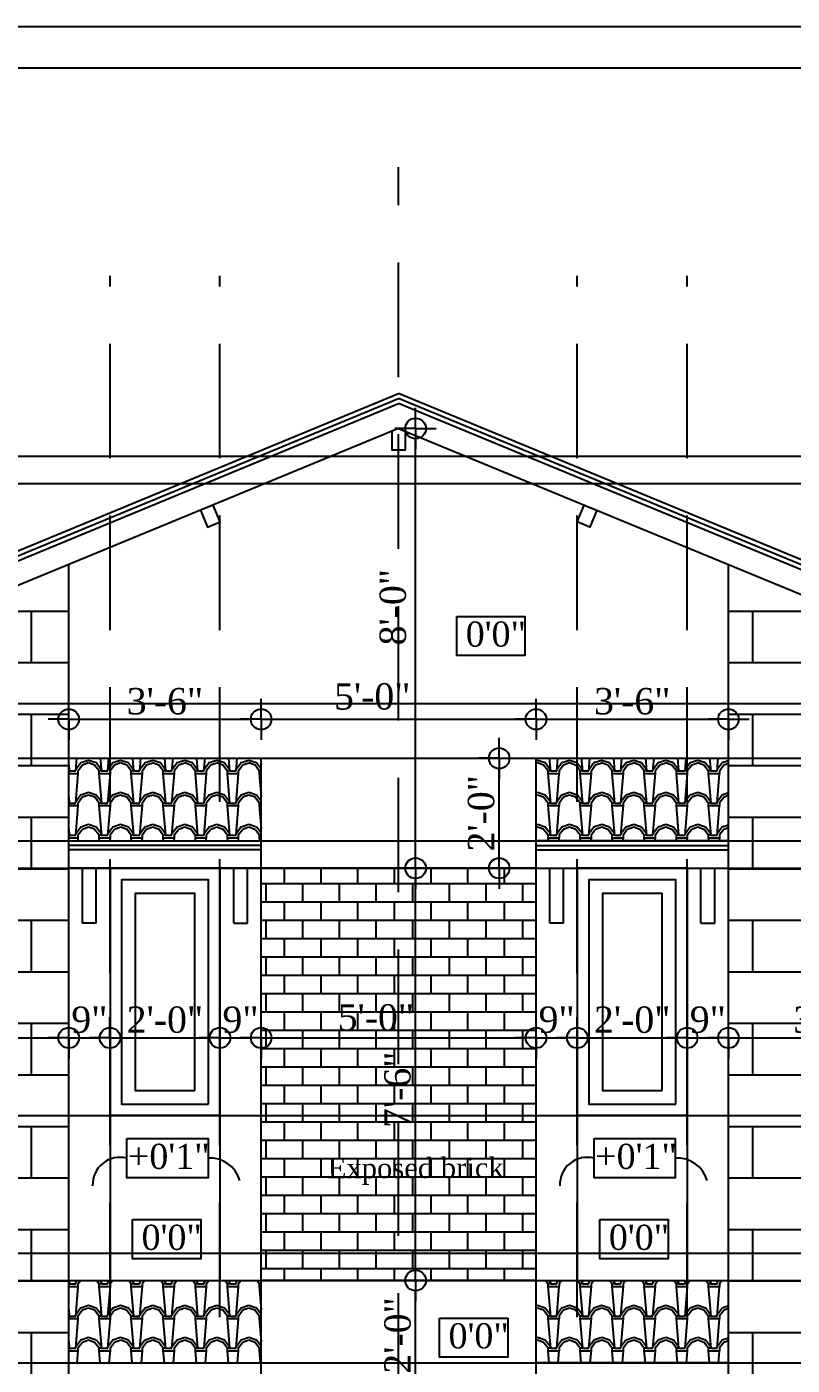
# Model space of a CAD drawing. Extents: x -4781 to 3971, y -2954 to -1072.
# Drawn here: x -1444.6 to -1277.5, y -1364.2 to -1072 of the extents above; entities that cross this region are included whole.
import ezdxf

# ---------------------------------------------------------------- set-up
doc = ezdxf.new("R2010")
doc.units = 0
doc.header["$LTSCALE"] = 20
doc.header["$MEASUREMENT"] = 0
doc.header["$PDMODE"] = 34
doc.linetypes.add('HIDDEN', pattern=[0.375, 0.25, -0.125])
doc.layers.get('0').update_dxf_attribs({"linetype": 'CONTINUOUS'})
doc.layers.get('DEFPOINTS').update_dxf_attribs({"linetype": 'CONTINUOUS'})
for name, color, linetype in [('border', 230, 'CONTINUOUS'), ('DIMLINE', 254, 'CONTINUOUS'), ('levels', 2, 'CONTINUOUS'), ('Stone', 8, 'CONTINUOUS'), ('TEXTS', 2, 'CONTINUOUS'), ('tile', 22, 'CONTINUOUS'), ('wall', 13, 'CONTINUOUS'), ('WINDOW', 4, 'CONTINUOUS'), ('WOOD', 7, 'CONTINUOUS')]:
    doc.layers.add(name, color=color, linetype=linetype)
doc.layers.add('correct', color=230, linetype='CONTINUOUS', plot=False)
doc.layers.add('guide', color=211, linetype='CONTINUOUS', plot=False)
doc.styles.add('DIMTEXT', font='times_1.ttf')
doc.styles.add('STYLE1', font='times_1.ttf')
doc.styles.add('style5', font='times_1.ttf')
doc.dimstyles.new('ARCH_48_0', dxfattribs={"dimtxt": 5.75, "dimasz": 2.25, "dimexe": 0.25, "dimexo": 0, "dimgap": 1, "dimtad": 1, "dimzin": 3, "dimdsep": 46, "dimlunit": 4, "dimtxsty": 'DIMTEXT', "dimblk": 'BLK', "dimcen": 0, "dimdle": 0.09375, "dimse1": 1, "dimse2": 1, "dimclrd": 254, "dimclrt": 3, "dimadec": 1, "dimazin": 0, "dimtfac": 1, "dimtix": 1, "dimtmove": 2, "dimatfit": 3, "dimldrblk": 'NONE', "dimfxl": 0.25, "dimtvp": 1.4625, "dimtolj": 1, "dimtzin": 15, "dimarcsym": 0})
pattern_1 = [(0, (-532.312, -1627.068), (0, 11.25), []), (90, (-532.312, -1627.068), (-22.5, 1e-15), [11.25, -11.25]), (90, (-521.062, -1627.068), (-22.5, 1e-15), [-11.25, 11.25])]
pattern_2 = [(274.9697, (-525.87195, -1620.06777), (-6.99993915, 84.00000736), [6.464304, -155.143247]), (180, (-525.312, -1626.508), (-7, -7), [0.56, -6.44]), (0, (-532.312, -1627.068), (7, 7), [1.96, -5.04]), (90, (-530.352, -1627.068), (-7, 7), [0.7, -6.3]), (270, (-525.872, -1626.368), (7, -7), [0.7, -6.3]), (0, (-525.872, -1627.068), (7, 7), [0.56, -6.44]), (0, (-532.312, -1626.508), (7, 7), [1.4, -5.6]), (85.0303, (-530.91195, -1626.50777), (6.99993915, 84.00000736), [6.464304, -155.143247]), (52.6961, (-530.91195, -1626.15777), (-90.99990123, -119.00007519), [1.848056, -182.95725]), (18.4349, (-529.792, -1624.6878), (14.000003, 6.999989), [1.770874, -20.365065]), (341.5651, (-528.112, -1624.1278), (-14.000003, 6.999989), [1.770874, -20.365065]), (307.3039, (-526.43195, -1624.68777), (90.99990123, -119.00007519), [1.848056, -182.95725]), (20.2249, (-529.44195, -1625.17777), (-76.99998085, -28.00005835), [1.417395, -140.321804]), (339.7751, (-528.11195, -1624.68777), (76.99998085, -28.00005835), [1.417395, -140.321804]), (307.4054, (-526.78195, -1625.17777), (70.00006967, -90.99994725), [1.498063, -148.308475]), (52.5946, (-530.35195, -1626.36777), (-70.00006967, -90.99994725), [1.498063, -148.308475])]

# ---------------------------------------------------------------- blocks, each defined once
blk = doc.blocks.new('BLK')
for q in [(0, 2), (-2, 0), (2, 0), (0, -2)]:
    blk.add_line((0, 0), q)
blk.add_circle((0, 0), 1)
blk = doc.blocks.new('*D564')
at = {"layer": 'DEFPOINTS', "color": 0, "lineweight": -2, "transparency": 16777216}
for p in [(-1480.4, -1292.73), (-1435.4, -1292.73), (-1435.4, -1292.73)]:
    blk.add_point(p, dxfattribs=at)
at = {"layer": 'DIMLINE', "color": 254, "lineweight": -2, "transparency": 16777216}
blk.add_line((-1478.15, -1292.73), (-1437.65, -1292.73), dxfattribs=at)
at = {"layer": 'DIMLINE', "color": 254, "lineweight": -2, "transparency": 16777216, "xscale": 2.25, "yscale": 2.25, "zscale": 2.25, "rotation": 180}
blk.add_blockref('BLK', (-1480.4, -1292.73), dxfattribs=at)
at = {"layer": 'DIMLINE', "color": 254, "lineweight": -2, "transparency": 16777216, "xscale": 2.25, "yscale": 2.25, "zscale": 2.25}
blk.add_blockref('BLK', (-1435.4, -1292.73), dxfattribs=at)
at = {"layer": 'DIMLINE', "color": 3, "lineweight": -2, "transparency": 16777216, "insert": (-1457.9, -1288.8), "char_height": 5.75, "attachment_point": 5, "style": 'DIMTEXT'}
blk.add_mtext('\\A1;3\'-9"', dxfattribs=at)
blk = doc.blocks.new('_None')
blk = doc.blocks.new('*D565')
at = {"layer": 'DEFPOINTS', "color": 0, "lineweight": -2, "transparency": 16777216}
for p in [(-1426.4, -1292.73), (-1435.4, -1306.36), (-1426.4, -1306.36)]:
    blk.add_point(p, dxfattribs=at)
at = {"layer": 'DIMLINE', "color": 254, "lineweight": -2, "transparency": 16777216}
blk.add_line((-1433.15, -1292.73), (-1428.65, -1292.73), dxfattribs=at)
at = {"layer": 'DIMLINE', "color": 254, "lineweight": -2, "transparency": 16777216, "xscale": 2.25, "yscale": 2.25, "zscale": 2.25, "rotation": 180}
blk.add_blockref('BLK', (-1435.4, -1292.73), dxfattribs=at)
at = {"layer": 'DIMLINE', "color": 254, "lineweight": -2, "transparency": 16777216, "xscale": 2.25, "yscale": 2.25, "zscale": 2.25}
blk.add_blockref('BLK', (-1426.4, -1292.73), dxfattribs=at)
at = {"layer": 'DIMLINE', "color": 3, "lineweight": -2, "transparency": 16777216, "insert": (-1430.9, -1288.8), "char_height": 5.75, "attachment_point": 5, "style": 'DIMTEXT'}
blk.add_mtext('\\A1;9"', dxfattribs=at)
blk = doc.blocks.new('*D566')
at = {"layer": 'DEFPOINTS', "color": 0, "lineweight": -2, "transparency": 16777216}
for p in [(-1402.4, -1292.73), (-1426.4, -1303.29), (-1402.4, -1303.29)]:
    blk.add_point(p, dxfattribs=at)
at = {"layer": 'DIMLINE', "color": 254, "lineweight": -2, "transparency": 16777216}
blk.add_line((-1424.15, -1292.73), (-1404.65, -1292.73), dxfattribs=at)
at = {"layer": 'DIMLINE', "color": 254, "lineweight": -2, "transparency": 16777216, "xscale": 2.25, "yscale": 2.25, "zscale": 2.25, "rotation": 180}
blk.add_blockref('BLK', (-1426.4, -1292.73), dxfattribs=at)
at = {"layer": 'DIMLINE', "color": 254, "lineweight": -2, "transparency": 16777216, "xscale": 2.25, "yscale": 2.25, "zscale": 2.25}
blk.add_blockref('BLK', (-1402.4, -1292.73), dxfattribs=at)
at = {"layer": 'DIMLINE', "color": 3, "lineweight": -2, "transparency": 16777216, "insert": (-1414.4, -1288.8), "char_height": 5.75, "attachment_point": 5, "style": 'DIMTEXT'}
blk.add_mtext('\\A1;2\'-0"', dxfattribs=at)
blk = doc.blocks.new('*D567')
at = {"layer": 'DEFPOINTS', "color": 0, "lineweight": -2, "transparency": 16777216}
for p in [(-1393.4, -1292.73), (-1402.4, -1299.92), (-1393.4, -1299.92)]:
    blk.add_point(p, dxfattribs=at)
at = {"layer": 'DIMLINE', "color": 254, "lineweight": -2, "transparency": 16777216}
blk.add_line((-1400.15, -1292.73), (-1395.65, -1292.73), dxfattribs=at)
at = {"layer": 'DIMLINE', "color": 254, "lineweight": -2, "transparency": 16777216, "xscale": 2.25, "yscale": 2.25, "zscale": 2.25, "rotation": 180}
blk.add_blockref('BLK', (-1402.4, -1292.73), dxfattribs=at)
at = {"layer": 'DIMLINE', "color": 254, "lineweight": -2, "transparency": 16777216, "xscale": 2.25, "yscale": 2.25, "zscale": 2.25}
blk.add_blockref('BLK', (-1393.4, -1292.73), dxfattribs=at)
at = {"layer": 'DIMLINE', "color": 3, "lineweight": -2, "transparency": 16777216, "insert": (-1397.9, -1288.8), "char_height": 5.75, "attachment_point": 5, "style": 'DIMTEXT'}
blk.add_mtext('\\A1;9"', dxfattribs=at)
blk = doc.blocks.new('*D568')
at = {"layer": 'DEFPOINTS', "color": 0, "lineweight": -2, "transparency": 16777216}
for p in [(-1333.4, -1292.73), (-1393.4, -1299.92), (-1333.4, -1299.92)]:
    blk.add_point(p, dxfattribs=at)
at = {"layer": 'DIMLINE', "color": 254, "lineweight": -2, "transparency": 16777216}
blk.add_line((-1391.15, -1292.73), (-1335.65, -1292.73), dxfattribs=at)
at = {"layer": 'DIMLINE', "color": 254, "lineweight": -2, "transparency": 16777216, "xscale": 2.25, "yscale": 2.25, "zscale": 2.25, "rotation": 180}
blk.add_blockref('BLK', (-1393.4, -1292.73), dxfattribs=at)
at = {"layer": 'DIMLINE', "color": 254, "lineweight": -2, "transparency": 16777216, "xscale": 2.25, "yscale": 2.25, "zscale": 2.25}
blk.add_blockref('BLK', (-1333.4, -1292.73), dxfattribs=at)
at = {"layer": 'DIMLINE', "color": 3, "lineweight": -2, "transparency": 16777216, "insert": (-1368.36, -1288.31), "char_height": 5.75, "attachment_point": 5, "style": 'DIMTEXT'}
blk.add_mtext('\\A1;5\'-0"', dxfattribs=at)
blk = doc.blocks.new('*D569')
at = {"layer": 'DEFPOINTS', "color": 0, "lineweight": -2, "transparency": 16777216}
for p in [(-1324.4, -1292.73), (-1333.4, -1297.23), (-1324.4, -1297.23)]:
    blk.add_point(p, dxfattribs=at)
at = {"layer": 'DIMLINE', "color": 254, "lineweight": -2, "transparency": 16777216}
blk.add_line((-1331.15, -1292.73), (-1326.65, -1292.73), dxfattribs=at)
at = {"layer": 'DIMLINE', "color": 254, "lineweight": -2, "transparency": 16777216, "xscale": 2.25, "yscale": 2.25, "zscale": 2.25, "rotation": 180}
blk.add_blockref('BLK', (-1333.4, -1292.73), dxfattribs=at)
at = {"layer": 'DIMLINE', "color": 254, "lineweight": -2, "transparency": 16777216, "xscale": 2.25, "yscale": 2.25, "zscale": 2.25}
blk.add_blockref('BLK', (-1324.4, -1292.73), dxfattribs=at)
at = {"layer": 'DIMLINE', "color": 3, "lineweight": -2, "transparency": 16777216, "insert": (-1328.9, -1288.8), "char_height": 5.75, "attachment_point": 5, "style": 'DIMTEXT'}
blk.add_mtext('\\A1;9"', dxfattribs=at)
blk = doc.blocks.new('*D570')
at = {"layer": 'DEFPOINTS', "color": 0, "lineweight": -2, "transparency": 16777216}
for p in [(-1300.4, -1292.73), (-1324.4, -1303.03), (-1300.4, -1303.03)]:
    blk.add_point(p, dxfattribs=at)
at = {"layer": 'DIMLINE', "color": 254, "lineweight": -2, "transparency": 16777216}
blk.add_line((-1322.15, -1292.73), (-1302.65, -1292.73), dxfattribs=at)
at = {"layer": 'DIMLINE', "color": 254, "lineweight": -2, "transparency": 16777216, "xscale": 2.25, "yscale": 2.25, "zscale": 2.25, "rotation": 180}
blk.add_blockref('BLK', (-1324.4, -1292.73), dxfattribs=at)
at = {"layer": 'DIMLINE', "color": 254, "lineweight": -2, "transparency": 16777216, "xscale": 2.25, "yscale": 2.25, "zscale": 2.25}
blk.add_blockref('BLK', (-1300.4, -1292.73), dxfattribs=at)
at = {"layer": 'DIMLINE', "color": 3, "lineweight": -2, "transparency": 16777216, "insert": (-1312.4, -1288.8), "char_height": 5.75, "attachment_point": 5, "style": 'DIMTEXT'}
blk.add_mtext('\\A1;2\'-0"', dxfattribs=at)
blk = doc.blocks.new('*D571')
at = {"layer": 'DEFPOINTS', "color": 0, "lineweight": -2, "transparency": 16777216}
for p in [(-1291.4, -1292.73), (-1300.4, -1303.03), (-1291.4, -1304.65)]:
    blk.add_point(p, dxfattribs=at)
at = {"layer": 'DIMLINE', "color": 254, "lineweight": -2, "transparency": 16777216}
blk.add_line((-1298.15, -1292.73), (-1293.65, -1292.73), dxfattribs=at)
at = {"layer": 'DIMLINE', "color": 254, "lineweight": -2, "transparency": 16777216, "xscale": 2.25, "yscale": 2.25, "zscale": 2.25, "rotation": 180}
blk.add_blockref('BLK', (-1300.4, -1292.73), dxfattribs=at)
at = {"layer": 'DIMLINE', "color": 254, "lineweight": -2, "transparency": 16777216, "xscale": 2.25, "yscale": 2.25, "zscale": 2.25}
blk.add_blockref('BLK', (-1291.4, -1292.73), dxfattribs=at)
at = {"layer": 'DIMLINE', "color": 3, "lineweight": -2, "transparency": 16777216, "insert": (-1295.9, -1288.8), "char_height": 5.75, "attachment_point": 5, "style": 'DIMTEXT'}
blk.add_mtext('\\A1;9"', dxfattribs=at)
blk = doc.blocks.new('*D572')
at = {"layer": 'DEFPOINTS', "color": 0, "lineweight": -2, "transparency": 16777216}
for p in [(-1246.4, -1292.73), (-1291.4, -1304.65), (-1246.4, -1304.65)]:
    blk.add_point(p, dxfattribs=at)
at = {"layer": 'DIMLINE', "color": 254, "lineweight": -2, "transparency": 16777216}
blk.add_line((-1289.15, -1292.73), (-1248.65, -1292.73), dxfattribs=at)
at = {"layer": 'DIMLINE', "color": 254, "lineweight": -2, "transparency": 16777216, "xscale": 2.25, "yscale": 2.25, "zscale": 2.25, "rotation": 180}
blk.add_blockref('BLK', (-1291.4, -1292.73), dxfattribs=at)
at = {"layer": 'DIMLINE', "color": 254, "lineweight": -2, "transparency": 16777216, "xscale": 2.25, "yscale": 2.25, "zscale": 2.25}
blk.add_blockref('BLK', (-1246.4, -1292.73), dxfattribs=at)
at = {"layer": 'DIMLINE', "color": 3, "lineweight": -2, "transparency": 16777216, "insert": (-1268.9, -1288.8), "char_height": 5.75, "attachment_point": 5, "style": 'DIMTEXT'}
blk.add_mtext('\\A1;3\'-9"', dxfattribs=at)
blk = doc.blocks.new('*D610')
at = {"layer": 'DEFPOINTS', "color": 0, "lineweight": -2, "transparency": 16777216}
for p in [(-1359.69, -1345.7), (-1343.22, -1345.7), (-1346.09, -1369.7)]:
    blk.add_point(p, dxfattribs=at)
at = {"layer": 'DIMLINE', "color": 254, "lineweight": -2, "transparency": 16777216}
blk.add_line((-1359.69, -1367.45), (-1359.69, -1347.95), dxfattribs=at)
at = {"layer": 'DIMLINE', "color": 254, "lineweight": -2, "transparency": 16777216, "xscale": 2.25, "yscale": 2.25, "zscale": 2.25}
for p, rotation in [((-1359.69, -1345.7), 90), ((-1359.69, -1369.7), 270)]:
    blk.add_blockref('BLK', p, dxfattribs=dict(at, rotation=rotation))
at = {"layer": 'DIMLINE', "color": 3, "lineweight": -2, "transparency": 16777216, "insert": (-1363.61, -1357.7), "char_height": 5.75, "attachment_point": 5, "rotation": 90, "style": 'DIMTEXT'}
blk.add_mtext('\\A1;2\'-0"', dxfattribs=at)
blk = doc.blocks.new('*D611')
at = {"layer": 'DEFPOINTS', "color": 0, "lineweight": -2, "transparency": 16777216}
for p in [(-1359.69, -1255.7), (-1343.22, -1255.7), (-1343.22, -1345.7)]:
    blk.add_point(p, dxfattribs=at)
at = {"layer": 'DIMLINE', "color": 254, "lineweight": -2, "transparency": 16777216}
blk.add_line((-1359.69, -1343.45), (-1359.69, -1257.95), dxfattribs=at)
at = {"layer": 'DIMLINE', "color": 254, "lineweight": -2, "transparency": 16777216, "xscale": 2.25, "yscale": 2.25, "zscale": 2.25}
for p, rotation in [((-1359.69, -1255.7), 90), ((-1359.69, -1345.7), 270)]:
    blk.add_blockref('BLK', p, dxfattribs=dict(at, rotation=rotation))
at = {"layer": 'DIMLINE', "color": 3, "lineweight": -2, "transparency": 16777216, "insert": (-1363.62, -1304.07), "char_height": 5.75, "attachment_point": 5, "rotation": 90, "style": 'DIMTEXT'}
blk.add_mtext('\\A1;7\'-6"', dxfattribs=at)
blk = doc.blocks.new('*D612')
at = {"layer": 'DEFPOINTS', "color": 0, "lineweight": -2, "transparency": 16777216}
for p in [(-1341.44, -1231.7), (-1333.4, -1231.7), (-1343.22, -1255.7)]:
    blk.add_point(p, dxfattribs=at)
at = {"layer": 'DIMLINE', "color": 254, "lineweight": -2, "transparency": 16777216}
blk.add_line((-1341.44, -1253.45), (-1341.44, -1233.95), dxfattribs=at)
at = {"layer": 'DIMLINE', "color": 254, "lineweight": -2, "transparency": 16777216, "xscale": 2.25, "yscale": 2.25, "zscale": 2.25}
for p, rotation in [((-1341.44, -1231.7), 90), ((-1341.44, -1255.7), 270)]:
    blk.add_blockref('BLK', p, dxfattribs=dict(at, rotation=rotation))
at = {"layer": 'DIMLINE', "color": 3, "lineweight": -2, "transparency": 16777216, "insert": (-1345.36, -1243.7), "char_height": 5.75, "attachment_point": 5, "rotation": 90, "style": 'DIMTEXT'}
blk.add_mtext('\\A1;2\'-0"', dxfattribs=at)
blk = doc.blocks.new('*D613')
at = {"layer": 'DEFPOINTS', "color": 0, "lineweight": -2, "transparency": 16777216}
for p in [(-1363.4, -1159.7), (-1359.69, -1159.7), (-1349.96, -1255.7)]:
    blk.add_point(p, dxfattribs=at)
at = {"layer": 'DIMLINE', "color": 254, "lineweight": -2, "transparency": 16777216}
blk.add_line((-1359.69, -1253.45), (-1359.69, -1161.95), dxfattribs=at)
at = {"layer": 'DIMLINE', "color": 254, "lineweight": -2, "transparency": 16777216, "xscale": 2.25, "yscale": 2.25, "zscale": 2.25}
for p, rotation in [((-1359.69, -1159.7), 90), ((-1359.69, -1255.7), 270)]:
    blk.add_blockref('BLK', p, dxfattribs=dict(at, rotation=rotation))
at = {"layer": 'DIMLINE', "color": 3, "lineweight": -2, "transparency": 16777216, "insert": (-1364.63, -1198.71), "char_height": 5.75, "attachment_point": 5, "rotation": 90, "style": 'DIMTEXT'}
blk.add_mtext('\\A1;8\'-0"', dxfattribs=at)
blk = doc.blocks.new('*D614')
at = {"layer": 'DEFPOINTS', "color": 0, "lineweight": -2, "transparency": 16777216}
for p in [(-1393.4, -1223.19), (-1435.4, -1231.7), (-1393.4, -1231.7)]:
    blk.add_point(p, dxfattribs=at)
at = {"layer": 'DIMLINE', "color": 254, "lineweight": -2, "transparency": 16777216}
blk.add_line((-1433.15, -1223.19), (-1395.65, -1223.19), dxfattribs=at)
at = {"layer": 'DIMLINE', "color": 254, "lineweight": -2, "transparency": 16777216, "xscale": 2.25, "yscale": 2.25, "zscale": 2.25, "rotation": 180}
blk.add_blockref('BLK', (-1435.4, -1223.19), dxfattribs=at)
at = {"layer": 'DIMLINE', "color": 254, "lineweight": -2, "transparency": 16777216, "xscale": 2.25, "yscale": 2.25, "zscale": 2.25}
blk.add_blockref('BLK', (-1393.4, -1223.19), dxfattribs=at)
at = {"layer": 'DIMLINE', "color": 3, "lineweight": -2, "transparency": 16777216, "insert": (-1414.4, -1219.27), "char_height": 5.75, "attachment_point": 5, "style": 'DIMTEXT'}
blk.add_mtext('\\A1;3\'-6"', dxfattribs=at)
blk = doc.blocks.new('*D615')
at = {"layer": 'DEFPOINTS', "color": 0, "lineweight": -2, "transparency": 16777216}
for p in [(-1333.4, -1223.19), (-1393.4, -1231.7), (-1333.4, -1231.7)]:
    blk.add_point(p, dxfattribs=at)
at = {"layer": 'DIMLINE', "color": 254, "lineweight": -2, "transparency": 16777216}
blk.add_line((-1391.15, -1223.19), (-1335.65, -1223.19), dxfattribs=at)
at = {"layer": 'DIMLINE', "color": 254, "lineweight": -2, "transparency": 16777216, "xscale": 2.25, "yscale": 2.25, "zscale": 2.25, "rotation": 180}
blk.add_blockref('BLK', (-1393.4, -1223.19), dxfattribs=at)
at = {"layer": 'DIMLINE', "color": 254, "lineweight": -2, "transparency": 16777216, "xscale": 2.25, "yscale": 2.25, "zscale": 2.25}
blk.add_blockref('BLK', (-1333.4, -1223.19), dxfattribs=at)
at = {"layer": 'DIMLINE', "color": 3, "lineweight": -2, "transparency": 16777216, "insert": (-1369.15, -1218.23), "char_height": 5.75, "attachment_point": 5, "style": 'DIMTEXT'}
blk.add_mtext('\\A1;5\'-0"', dxfattribs=at)
blk = doc.blocks.new('*D616')
at = {"layer": 'DEFPOINTS', "color": 0, "lineweight": -2, "transparency": 16777216}
for p in [(-1291.4, -1223.19), (-1333.4, -1231.7), (-1291.4, -1231.7)]:
    blk.add_point(p, dxfattribs=at)
at = {"layer": 'DIMLINE', "color": 254, "lineweight": -2, "transparency": 16777216}
blk.add_line((-1331.15, -1223.19), (-1293.65, -1223.19), dxfattribs=at)
at = {"layer": 'DIMLINE', "color": 254, "lineweight": -2, "transparency": 16777216, "xscale": 2.25, "yscale": 2.25, "zscale": 2.25, "rotation": 180}
blk.add_blockref('BLK', (-1333.4, -1223.19), dxfattribs=at)
at = {"layer": 'DIMLINE', "color": 254, "lineweight": -2, "transparency": 16777216, "xscale": 2.25, "yscale": 2.25, "zscale": 2.25}
blk.add_blockref('BLK', (-1291.4, -1223.19), dxfattribs=at)
at = {"layer": 'DIMLINE', "color": 3, "lineweight": -2, "transparency": 16777216, "insert": (-1312.4, -1219.27), "char_height": 5.75, "attachment_point": 5, "style": 'DIMTEXT'}
blk.add_mtext('\\A1;3\'-6"', dxfattribs=at)

msp = doc.modelspace()

# ---------------------------------------------------------------- hatches: boundary and pattern name
at = {"layer": 'Stone', "lineweight": -2}
h = msp.add_hatch(dxfattribs=at)
h.set_pattern_fill('BRICK', color=8, scale=45, style=0)
h.set_pattern_definition(pattern_1)
h.paths.add_polyline_path([(-1458.034, -1198.744), (-1456.509, -1202.442), (-1459.282, -1203.586), (-1460.807, -1199.889), (-1480.395, -1207.969), (-1480.395, -1453.705), (-1435.395, -1453.705), (-1435.395, -1189.406)])
h = msp.add_hatch(dxfattribs=at)
h.set_pattern_fill('BRICK', color=8, scale=45, style=0)
h.set_pattern_definition(pattern_1)
h.paths.add_polyline_path([(-1265.983, -1199.889), (-1267.509, -1203.586), (-1270.282, -1202.442), (-1268.757, -1198.744), (-1291.395, -1189.406), (-1291.395, -1453.705), (-1246.395, -1453.705), (-1246.395, -1207.969)])
at = {"layer": 'tile', "lineweight": -2}
h = msp.add_hatch(dxfattribs=at)
h.set_pattern_fill('SPANTILE', color=256, scale=7, style=0)
h.set_pattern_definition(pattern_2)
h.paths.add_polyline_path([(-1393.395, -1249.705), (-1393.395, -1231.705), (-1435.395, -1231.705), (-1435.395, -1249.705)])
h = msp.add_hatch(dxfattribs=at)
h.set_pattern_fill('SPANTILE', color=256, scale=7, style=0)
h.set_pattern_definition(pattern_2)
h.paths.add_polyline_path([(-1291.395, -1249.705), (-1291.395, -1231.705), (-1333.395, -1231.705), (-1333.395, -1249.705)])
h = msp.add_hatch(dxfattribs=at)
h.set_pattern_fill('BRICK', color=256, scale=16, style=0)
h.set_pattern_definition([(0, (-532.312, -1627.0678), (0, 4), []), (90, (-532.312, -1627.068), (-8, 5e-16), [4, -4]), (90, (-528.312, -1627.068), (-8, 5e-16), [-4, 4])])
h.paths.add_polyline_path([(-1393.395, -1345.705), (-1333.395, -1345.705), (-1333.395, -1255.705), (-1393.395, -1255.705)])
h = msp.add_hatch(dxfattribs=at)
h.set_pattern_fill('SPANTILE', color=256, scale=7, style=0)
h.set_pattern_definition(pattern_2)
h.paths.add_polyline_path([(-1393.395, -1363.705), (-1393.395, -1345.705), (-1435.395, -1345.705), (-1435.395, -1363.705)])
h = msp.add_hatch(dxfattribs=at)
h.set_pattern_fill('SPANTILE', color=256, scale=7, style=0)
h.set_pattern_definition(pattern_2)
h.paths.add_polyline_path([(-1291.395, -1363.705), (-1291.395, -1345.705), (-1333.395, -1345.705), (-1333.395, -1363.705)])

# ---------------------------------------------------------------- linework, layer by layer
at = {"layer": 'border', "lineweight": -2}
msp.add_line((-1071.17, -1081.059), (-1695.502, -1081.059), dxfattribs=at)
at = {"layer": 'correct', "color": 3, "lineweight": -2}
msp.add_lwpolyline([(-1695.502, -1071.997), (-1695.502, -1566.997), (-1071.17, -1566.997), (-1071.17, -1071.997)], close=True, dxfattribs=at)
at = {"layer": 'guide', "linetype": 'HIDDEN', "ltscale": 5}
for p, q in [((-1363.395, -1523.462), (-1363.395, -1102.631)), ((-1426.395, -1503.705), (-1426.395, -1126.376)), ((-1402.395, -1503.705), (-1402.395, -1126.376)), ((-1324.395, -1503.705), (-1324.395, -1126.376)), ((-1300.395, -1503.705), (-1300.395, -1126.376))]:
    msp.add_line(p, q, dxfattribs=at)
at = {"layer": 'guide', "color": 3}
for p, q in [((-1739.395, -1165.705), (-1045.395, -1165.705)), ((-1739.395, -1171.705), (-1045.395, -1171.705)), ((-1739.395, -1231.705), (-1045.395, -1231.705)), ((-1739.395, -1339.705), (-1045.395, -1339.705)), ((-1739.395, -1345.705), (-1045.395, -1345.705))]:
    msp.add_line(p, q, dxfattribs=at)
at = {"layer": 'guide', "color": 1}
for p, q in [((-1739.395, -1219.705), (-1045.395, -1219.705)), ((-1739.395, -1249.705), (-1045.395, -1249.705)), ((-1739.395, -1255.705), (-1045.395, -1255.705)), ((-1739.395, -1363.705), (-1045.395, -1363.705))]:
    msp.add_line(p, q, dxfattribs=at)
at = {"layer": 'guide', "color": 5}
msp.add_line((-1739.395, -1309.705), (-1045.395, -1309.705), dxfattribs=at)
at = {"layer": 'levels', "color": 0}
for points in [[(-1350.712, -1200.715), (-1335.831, -1200.715), (-1335.831, -1209.25), (-1350.712, -1209.25)], [(-1422.73, -1314.742), (-1405.003, -1314.742), (-1405.003, -1323.277), (-1422.73, -1323.277)], [(-1320.73, -1314.742), (-1303.003, -1314.742), (-1303.003, -1323.277), (-1320.73, -1323.277)], [(-1421.47, -1332.414), (-1406.589, -1332.414), (-1406.589, -1340.949), (-1421.47, -1340.949)], [(-1319.47, -1332.414), (-1304.589, -1332.414), (-1304.589, -1340.949), (-1319.47, -1340.949)], [(-1354.46, -1353.917), (-1339.579, -1353.917), (-1339.579, -1362.452), (-1354.46, -1362.452)]]:
    msp.add_lwpolyline(points, close=True, dxfattribs=at)
for centre, radius, start, end in [((-1424.225, -1324.792), 5.973, 75.51365, 182.2589), ((-1404.529, -1325.755), 6.762, 16.30846, 94.02642), ((-1322.225, -1324.792), 5.973, 75.51365, 182.2589), ((-1302.529, -1325.755), 6.762, 16.30846, 94.02642)]:
    msp.add_arc(centre, radius, start, end, dxfattribs=at)
at = {"layer": 'tile', "lineweight": -2}
for p, q in [((-1494.137, -1206.086), (-1363.395, -1152.079)), ((-1493.741, -1207.004), (-1363.395, -1153.169)), ((-1232.653, -1206.086), (-1363.395, -1152.079)), ((-1233.05, -1207.004), (-1363.395, -1153.169)), ((-1435.395, -1249.705), (-1393.395, -1249.705)), ((-1291.395, -1249.705), (-1333.395, -1249.705)), ((-1291.395, -1249.705), (-1333.395, -1249.705)), ((-1393.395, -1250.705), (-1435.395, -1250.705)), ((-1333.395, -1250.705), (-1291.395, -1250.705)), ((-1435.395, -1363.705), (-1393.395, -1363.705)), ((-1291.395, -1363.705), (-1333.395, -1363.705)), ((-1291.395, -1363.705), (-1333.395, -1363.705))]:
    msp.add_line(p, q, dxfattribs=at)
at = {"layer": 'wall'}
for p in [(-1492.426, -1207.525), (-1234.365, -1207.525)]:
    msp.add_line(p, (-1363.395, -1154.258), dxfattribs=at)
at = {"layer": 'wall', "lineweight": -2}
for p, q in [((-1363.395, -1159.705), (-1490.395, -1212.094)), ((-1363.395, -1159.705), (-1236.395, -1212.094)), ((-1435.395, -1453.705), (-1435.395, -1189.406)), ((-1291.395, -1453.705), (-1291.395, -1189.406)), ((-1435.395, -1231.705), (-1393.395, -1231.705)), ((-1393.395, -1453.705), (-1393.395, -1231.705)), ((-1333.395, -1231.705), (-1291.395, -1231.705)), ((-1333.395, -1453.705), (-1333.395, -1231.705)), ((-1426.395, -1255.705), (-1426.395, -1309.705)), ((-1402.395, -1255.705), (-1402.395, -1309.705)), ((-1333.395, -1255.705), (-1393.395, -1255.705)), ((-1324.395, -1255.705), (-1324.395, -1309.705)), ((-1300.395, -1255.705), (-1300.395, -1309.705)), ((-1426.395, -1309.705), (-1426.395, -1345.705)), ((-1402.395, -1309.705), (-1426.395, -1309.705)), ((-1402.395, -1309.705), (-1402.395, -1345.705)), ((-1324.395, -1309.705), (-1324.395, -1345.705)), ((-1300.395, -1309.705), (-1324.395, -1309.705)), ((-1300.395, -1309.705), (-1300.395, -1345.705)), ((-1435.395, -1345.705), (-1393.395, -1345.705)), ((-1333.395, -1345.705), (-1393.395, -1345.705)), ((-1333.395, -1345.705), (-1291.395, -1345.705))]:
    msp.add_line(p, q, dxfattribs=at)
at = {"layer": 'WINDOW', "lineweight": -2}
for points in [[(-1402.395, -1309.705), (-1402.395, -1255.705), (-1426.395, -1255.705), (-1426.395, -1309.705)], [(-1300.395, -1309.705), (-1300.395, -1255.705), (-1324.395, -1255.705), (-1324.395, -1309.705)], [(-1404.895, -1307.205), (-1404.895, -1258.205), (-1423.895, -1258.205), (-1423.895, -1307.205)], [(-1302.895, -1307.205), (-1302.895, -1258.205), (-1321.895, -1258.205), (-1321.895, -1307.205)], [(-1407.895, -1304.205), (-1407.895, -1261.205), (-1420.895, -1261.205), (-1420.895, -1304.205)], [(-1305.895, -1304.205), (-1305.895, -1261.205), (-1318.895, -1261.205), (-1318.895, -1304.205)]]:
    msp.add_lwpolyline(points, close=True, dxfattribs=at)
at = {"layer": 'WOOD'}
for p, q in [((-1393.395, -1251.705), (-1435.395, -1251.705)), ((-1333.395, -1251.705), (-1291.395, -1251.705)), ((-1393.395, -1255.705), (-1435.395, -1255.705)), ((-1432.395, -1267.705), (-1432.395, -1255.705)), ((-1429.395, -1267.705), (-1429.395, -1255.705)), ((-1399.395, -1267.705), (-1399.395, -1255.705)), ((-1396.395, -1267.705), (-1396.395, -1255.705)), ((-1333.395, -1255.705), (-1291.395, -1255.705)), ((-1330.395, -1267.705), (-1330.395, -1255.705)), ((-1327.395, -1267.705), (-1327.395, -1255.705)), ((-1297.395, -1267.705), (-1297.395, -1255.705)), ((-1294.395, -1267.705), (-1294.395, -1255.705)), ((-1429.395, -1267.705), (-1432.395, -1267.705)), ((-1399.395, -1267.705), (-1396.395, -1267.705)), ((-1327.395, -1267.705), (-1330.395, -1267.705)), ((-1297.395, -1267.705), (-1294.395, -1267.705))]:
    msp.add_line(p, q, dxfattribs=at)
at = {"layer": 'WOOD', "lineweight": -2}
msp.add_lwpolyline([(-1364.895, -1160.324), (-1364.895, -1164.324), (-1361.895, -1164.324), (-1361.895, -1160.324)], dxfattribs=at)
for points in [[(-1406.652, -1177.549), (-1405.127, -1181.247), (-1402.354, -1180.103), (-1403.879, -1176.405)], [(-1320.138, -1177.549), (-1321.664, -1181.247), (-1324.437, -1180.103), (-1322.912, -1176.405)]]:
    msp.add_lwpolyline(points, close=True, dxfattribs=at)

# ---------------------------------------------------------------- texts
at = {"layer": 'levels', "style": 'style5'}
for s, p in [('0\'0"', (-1348.747, -1207.328)), ('+0\'1"', (-1422.485, -1321.354)), ('+0\'1"', (-1320.485, -1321.354)), ('0\'0"', (-1419.505, -1339.027)), ('0\'0"', (-1317.505, -1339.027)), ('0\'0"', (-1352.496, -1360.529))]:
    msp.add_text(s, height=5.4893, dxfattribs=at).set_placement(p)
at = {"layer": 'TEXTS', "color": 7, "style": 'STYLE1'}
msp.add_text('Exposed brick', height=4.42607, rotation=0.20841, dxfattribs=at).set_placement((-1378.869, -1323.416))

# ---------------------------------------------------------------- dimensions: what is measured, and where the dimension line sits
at = {"layer": 'DIMLINE', "lineweight": -2}
for base, p1, p2, picture, middle in [((-1359.69, -1159.705), (-1349.957, -1255.705), (-1363.395, -1159.705), '*D613', (-1364.635, -1198.706)), ((-1359.69, -1255.705), (-1343.218, -1345.705), (-1343.218, -1255.705), '*D611', (-1363.623, -1304.073))]:
    dim = msp.add_linear_dim(base=base, p1=p1, p2=p2, angle=90, dimstyle='ARCH_48_0', dxfattribs=at)
    dim.commit()
    dim.dimension.update_dxf_attribs({"geometry": picture, "text_midpoint": middle, "dimtype": 160})
for base, p1, p2, picture, middle in [((-1393.395, -1223.193), (-1435.395, -1231.705), (-1393.395, -1231.705), '*D614', (-1414.395, -1219.268)), ((-1291.395, -1223.193), (-1333.395, -1231.705), (-1291.395, -1231.705), '*D616', (-1312.395, -1219.268)), ((-1435.395, -1292.728), (-1480.395, -1292.728), (-1435.395, -1292.728), '*D564', (-1457.895, -1288.795)), ((-1426.395, -1292.728), (-1435.395, -1306.356), (-1426.395, -1306.356), '*D565', (-1430.895, -1288.795)), ((-1402.395, -1292.728), (-1426.395, -1303.293), (-1402.395, -1303.293), '*D566', (-1414.395, -1288.804)), ((-1393.395, -1292.728), (-1402.395, -1299.922), (-1393.395, -1299.922), '*D567', (-1397.895, -1288.795)), ((-1324.395, -1292.728), (-1333.395, -1297.228), (-1324.395, -1297.228), '*D569', (-1328.895, -1288.795)), ((-1300.395, -1292.728), (-1324.395, -1303.026), (-1300.395, -1303.026), '*D570', (-1312.395, -1288.804)), ((-1291.395, -1292.728), (-1300.395, -1303.026), (-1291.395, -1304.65), '*D571', (-1295.895, -1288.795)), ((-1246.395, -1292.728), (-1291.395, -1304.65), (-1246.395, -1304.65), '*D572', (-1268.895, -1288.795))]:
    dim = msp.add_linear_dim(base=base, p1=p1, p2=p2, dimstyle='ARCH_48_0', dxfattribs=at)
    dim.commit()
    dim.dimension.update_dxf_attribs({"geometry": picture, "text_midpoint": middle})
for base, p1, p2, picture, middle in [((-1333.395, -1223.193), (-1393.395, -1231.705), (-1333.395, -1231.705), '*D615', (-1369.146, -1218.234)), ((-1333.395, -1292.728), (-1393.395, -1299.922), (-1333.395, -1299.922), '*D568', (-1368.362, -1288.315))]:
    dim = msp.add_linear_dim(base=base, p1=p1, p2=p2, dimstyle='ARCH_48_0', dxfattribs=at)
    dim.commit()
    dim.dimension.update_dxf_attribs({"geometry": picture, "text_midpoint": middle, "dimtype": 160})
for base, p1, p2, picture, middle in [((-1341.44, -1231.705), (-1343.218, -1255.705), (-1333.395, -1231.705), '*D612', (-1345.365, -1243.705)), ((-1359.69, -1345.705), (-1346.095, -1369.705), (-1343.218, -1345.705), '*D610', (-1363.614, -1357.705))]:
    dim = msp.add_linear_dim(base=base, p1=p1, p2=p2, angle=90, dimstyle='ARCH_48_0', dxfattribs=at)
    dim.commit()
    dim.dimension.update_dxf_attribs({"geometry": picture, "text_midpoint": middle})

doc.saveas('drawing.dxf')
